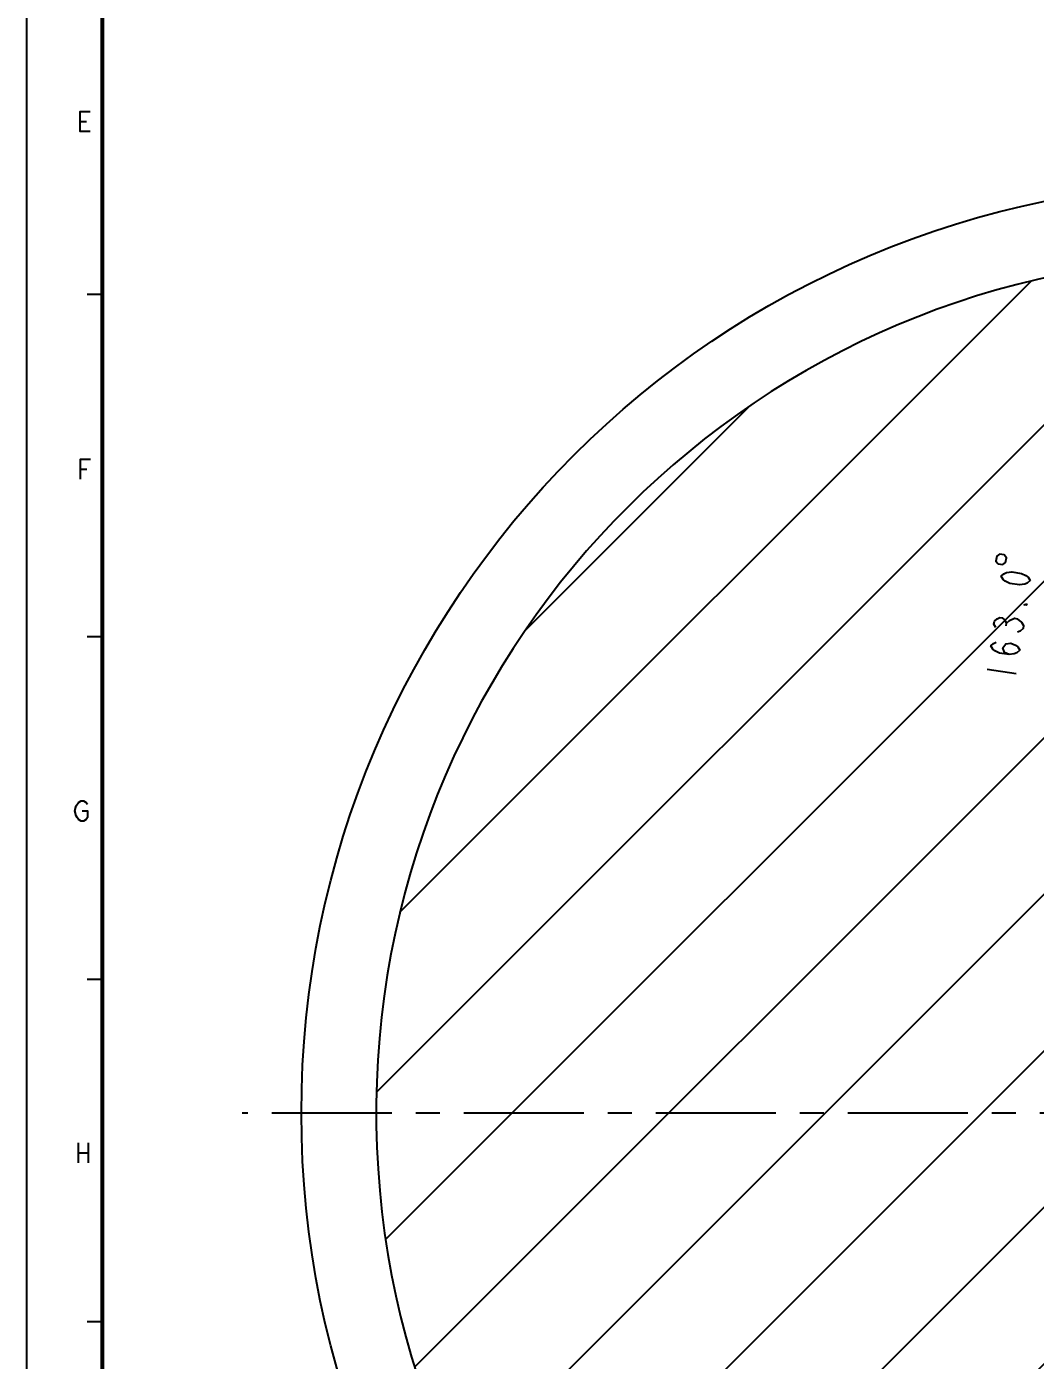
# Model space of a CAD drawing. Header units: millimetres. Extents: x 0 to 1173, y -4 to 841.
# Drawn here: x 0 to 206.2, y 272.6 to 545.2 of the extents above; entities that cross this region are included whole.
import ezdxf

# ---------------------------------------------------------------- set-up
doc = ezdxf.new("R2010")
doc.units = ezdxf.units.MM
doc.header["$LTSCALE"] = 65.395
doc.linetypes.add('CENTER', pattern=[0.6, 0.375, -0.075, 0.075, -0.075])
doc.layers.get('0').update_dxf_attribs({"linetype": 'CONTINUOUS'})
for name, color, linetype in [('ALL_DRFT_GEOM', 7, 'CONTINUOUS'), ('DRAFT_DIMS', 7, 'CONTINUOUS'), ('J_900_EXP_DH_BL9', 7, 'CONTINUOUS')]:
    doc.layers.add(name, color=color, linetype=linetype)
doc.styles.get("Standard").update_dxf_attribs({"font": 'txt', "width": 0.8})
doc.dimstyles.new('DIMSTYLE_13', dxfattribs={"dimtxt": 6, "dimasz": 9, "dimexe": 0.5, "dimexo": 0, "dimtad": 1, "dimlfac": 10, "dimzin": 0, "dimdsep": 46, "dimtxsty": 'Standard', "dimblk": '_FILLED', "dimblk1": '_FILLED', "dimblk2": '_FILLED', "dimcen": 0.09, "dimadec": 0, "dimazin": 0, "dimtp": 0.01, "dimtm": 0.01, "dimtfac": 1, "dimtofl": 0, "dimtmove": 0, "dimatfit": 2, "dimldrblk": '_FILLED', "dimfxl": 0, "dimtolj": 1, "dimtzin": 0, "dimarcsym": 0})

# ---------------------------------------------------------------- blocks, each defined once
blk = doc.blocks.new('_FILLED')
at = {"color": 0, "linetype": 'ByBlock'}
blk.add_solid([(0, 0), (-1, 0.167), (-1, -0.167)], dxfattribs=at)
blk = doc.blocks.new('*D20')
at = {"layer": 'DRAFT_DIMS', "color": 2, "linetype": 'Continuous'}
blk.add_line((362.81, 192.44), (450.21, 94.25), dxfattribs=at)
at = {"layer": 'DRAFT_DIMS', "color": 2, "linetype": 'Continuous', "xscale": 9, "yscale": 9, "zscale": 9, "rotation": 131.6736765729}
blk.add_blockref('_FILLED', (362.81, 192.44), dxfattribs=at)
blk = doc.blocks.new('*D23')
at = {"layer": 'DRAFT_DIMS', "color": 2, "linetype": 'Continuous'}
blk.add_line((390.78, 199.13), (471.56, 129.72), dxfattribs=at)
at = {"layer": 'DRAFT_DIMS', "color": 2, "linetype": 'Continuous', "xscale": 9, "yscale": 9, "zscale": 9, "rotation": 139.3269980893}
blk.add_blockref('_FILLED', (390.78, 199.13), dxfattribs=at)
blk = doc.blocks.new('J_900_EXP_DH_BL9', base_point=(532.0064, 323.1577))
at = {"layer": 'J_900_EXP_DH_BL9', "color": 7, "linetype": 'CENTER'}
blk.add_line((231.5935, 323.1577), (44.0659, 323.1577), dxfattribs=at)

msp = doc.modelspace()

# ---------------------------------------------------------------- hatches: boundary and pattern name
at = {"linetype": 'Continuous'}
h = msp.add_hatch(dxfattribs=at)
h.set_pattern_fill('5DOF WORKSPACE', color=2, scale=22.62069, angle=45, style=0, pattern_type=0)
h.set_pattern_definition([(45, (0, 0), (-15.99524, 15.99524), [])])
edge = h.paths.add_edge_path()
edge.add_arc((246.456, 323.1578), 175, 91.640521, 448.35948)
edge.add_line((251.466, 401.7708), (251.466, 498.086))
edge.add_line((251.466, 401.7708), (269.8458, 341.6534))
edge.add_arc((246.456, 323.1578), 29.8189, 141.664536, 398.335464)
edge.add_line((241.446, 401.7708), (223.0663, 341.6534))
edge.add_line((241.446, 401.7708), (241.446, 498.086))

# ---------------------------------------------------------------- linework, layer by layer
at = {"color": 7, "linetype": 'Continuous'}
for p, q in [((0, 0), (0, 841)), ((0, 0), (0, 841)), ((10.9402, 525.8666), (12.2269, 525.8666)), ((15.4406, 490.4976), (12.3525, 490.4976)), ((10.9812, 454.7956), (12.2679, 454.7956)), ((15.4406, 420.5), (12.3525, 420.5)), ((15.4406, 350.5024), (12.3525, 350.5024)), ((10.5235, 317.0829), (10.5235, 312.9654)), ((12.5822, 317.0829), (12.5822, 312.9654)), ((10.5235, 315.0242), (12.5822, 315.0242)), ((15.4406, 280.5049), (12.3525, 280.5049))]:
    msp.add_line(p, q, dxfattribs=at)
at = {"color": 7, "linetype": 'Continuous', "const_width": 0.8235}
msp.add_lwpolyline([(15.4406, 25.7344), (15.4406, 825.5594)], dxfattribs=at)
at = {"color": 7, "linetype": 'Continuous'}
for points in [[(12.999, 523.8079), (10.9402, 523.8079), (10.9402, 527.9254), (12.999, 527.9254)], [(10.9812, 452.7368), (10.9812, 456.8543), (13.04, 456.8543)], [(11.3755, 384.9292), (12.4049, 384.9292), (12.4049, 383.5567), (12.1476, 383.2135), (11.6329, 382.8704), (11.1182, 382.8704), (10.6035, 383.2135), (10.3462, 383.5567), (10.0888, 383.8998), (9.8315, 384.9292), (10.0888, 385.9585)], [(10.0888, 385.9585), (10.6035, 386.6448), (11.1182, 386.9879), (11.6329, 386.9879), (12.1476, 386.6448), (12.4049, 386.3017)]]:
    msp.add_lwpolyline(points, dxfattribs=at)
at = {"layer": 'ALL_DRFT_GEOM', "color": 7, "linetype": 'Continuous'}
msp.add_circle((246.456, 323.1578), 190.295, dxfattribs=at)
msp.add_arc((246.456, 323.1578), 175, 91.640521, 88.35948, dxfattribs=at)
at = {"layer": 'DRAFT_DIMS', "color": 2, "linetype": 'Continuous'}
for p, q in [((200.2036, 422.7447), (200.2923, 423.3381)), ((196.3564, 413.9164), (202.2905, 413.0295))]:
    msp.add_line(p, q, dxfattribs=at)
for points in [[(198.5601, 435.4269), (199.5491, 435.2791), (200.1175, 435.6997), (200.2653, 436.6887), (199.8447, 437.2571), (198.8557, 437.4049), (198.2873, 436.9843), (198.1395, 435.9953), (198.5601, 435.4269)], [(205.1285, 432.0186), (204.5453, 431.4991), (204.0064, 431.2763), (202.9731, 431.1274), (200.995, 431.423), (200.0504, 431.8675), (199.6002, 432.2381), (199.1944, 432.9055), (199.7776, 433.425), (200.3164, 433.6478), (201.3498, 433.7967), (203.3278, 433.5011), (204.2725, 433.0565), (204.7227, 432.6859), (205.1285, 432.0186)], [(204.419, 427.2713), (204.3747, 426.9746), (203.8802, 427.0485), (204.419, 427.2713)], [(198.1369, 422.4469), (197.7311, 423.1142), (197.8198, 423.7076), (198.403, 424.2271), (198.9418, 424.4499), (199.4363, 424.376), (199.8865, 424.0054), (200.2923, 423.3381), (200.8755, 423.8576)], [(200.8755, 423.8576), (201.9532, 424.3032), (202.4477, 424.2293), (202.8979, 423.8587), (203.348, 423.4881), (203.7539, 422.8208), (203.6652, 422.2274), (203.082, 421.7078), (202.5431, 421.485)], [(200.8446, 416.8856), (199.9, 417.3301), (199.5385, 418.2941), (200.166, 419.1103), (201.1994, 419.2592), (202.144, 418.8147), (202.5942, 418.4441), (203, 417.7768), (202.4168, 417.2573), (201.878, 417.0345), (200.8446, 416.8856), (198.8666, 417.1812), (197.9219, 417.6257), (197.4718, 417.9963), (197.0659, 418.6636), (197.6491, 419.1831), (198.188, 419.406)]]:
    msp.add_lwpolyline(points, dxfattribs=at)

# ---------------------------------------------------------------- block references
at = {"layer": 'J_900_EXP_DH_BL9'}
msp.add_blockref('J_900_EXP_DH_BL9', (532.0064, 323.1577), dxfattribs=at)

# ---------------------------------------------------------------- dimensions: what is measured, and where the dimension line sits
at = {"layer": 'DRAFT_DIMS', "color": 2, "linetype": 'Continuous'}
for p1, p2, text, picture, middle in [((362.8113, 192.4426), (130.1007, 453.8729), '%%c<> \\P(Reachable Space)', '*D20', (397.079, 156.2018)), ((390.7836, 199.1347), (102.1284, 447.1808), '%%c<> \\P(Working Space)', '*D23', (417.9342, 177.7815))]:
    dim = msp.add_diameter_dim_2p(p1=p1, p2=p2, text=text, dimstyle='DIMSTYLE_13', override={"dimpost": '<>'}, dxfattribs=at)
    dim.commit()
    dim.dimension.update_dxf_attribs({"geometry": picture, "text_midpoint": middle, "dimtype": 163})

doc.saveas('drawing.dxf')
